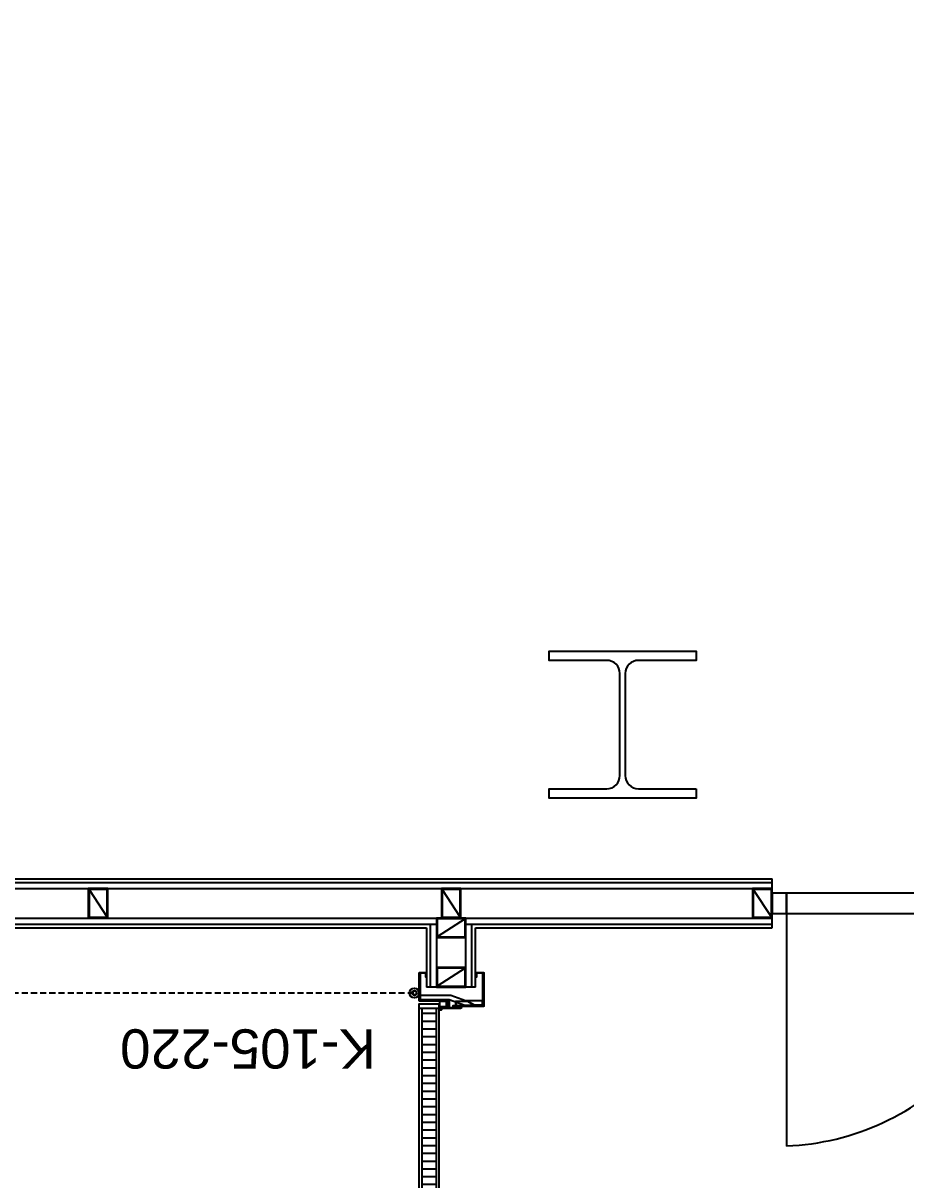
# Model space of a CAD drawing. Header units: millimetres. Extents: x -29311 to -3405, y 28913 to 42880.
# Drawn here: x -8419.9 to -8239.8, y 39796.3 to 40032.5 of the extents above; entities that cross this region are included whole.
import ezdxf

# ---------------------------------------------------------------- set-up
doc = ezdxf.new("R2010")
doc.units = ezdxf.units.MM
doc.linetypes.add('HIDDEN', pattern=[0.375, 0.25, -0.125])
for name, color, linetype in [('A-CELIK', 201, 'Continuous'), ('A-DUVAR-ALCIPAN', 9, 'Continuous'), ('A-DUVAR-ALCIPAN-CELIK', 144, 'Continuous'), ('A-KAPI-AHSAP', 245, 'Continuous'), ('A-KAPI-AKSESUAR', 206, 'Continuous'), ('A-KAPI-METAL', 84, 'Continuous'), ('A-KAPI-PROFIL', 206, 'Continuous'), ('A-SIVA-ALCIPAN', 247, 'Continuous'), ('level', 10, 'Continuous')]:
    doc.layers.add(name, color=color, linetype=linetype)
doc.layers.add('TES_ELK', color=230, linetype='Continuous', lineweight=25)
doc.styles.add('Dimension Text', font='tahoma.ttf', dxfattribs={"width": 0.8})
doc.styles.get("Standard").update_dxf_attribs({"font": 'arial.ttf'})
doc.dimstyles.new('AYG-OLCU 1 to 2', dxfattribs={"dimtxt": 4, "dimasz": 3, "dimexe": 1.5, "dimexo": 1, "dimgap": 1, "dimtad": 1, "dimdec": 0, "dimdsep": 46, "dimtxsty": 'Dimension Text', "dimblk": 'DOTSMALL', "dimcen": 0, "dimclrd": 256, "dimclre": 256, "dimclrt": 256, "dimadec": 0, "dimazin": 0, "dimtfac": 1, "dimtdec": 0, "dimtofl": 0, "dimtmove": 1, "dimatfit": 3, "dimfxl": 1, "dimarcsym": 0})

# ---------------------------------------------------------------- blocks, each defined once
blk = doc.blocks.new('A$C1989330F')
at = {"layer": 'A-KAPI-AKSESUAR'}
blk.add_lwpolyline([(27.5, 0), (-27.5, 0), (-27.5, -8), (27.5, -8)], close=True, dxfattribs=at)
blk.add_lwpolyline([(-125, -45), (-20, -45, 0.414214), (-10, -35), (-10, -8), (10, -8), (10, -32, -0.414214), (-23, -65), (-125, -65)], format="xyb", close=True, dxfattribs=at)
blk = doc.blocks.new('*U51')
at = {"ltscale": 12}
h = blk.add_hatch(dxfattribs=at)
h.set_pattern_fill('ANSI31', color=8, scale=5, angle=45)
h.set_pattern_definition([(90, (48.085, 20), (-15.875, 3e-15), [])])
h.paths.add_polyline_path([(1004.1, -130), (44, -130), (44, -160), (1004.1, -160)])
at = {"color": 8, "linetype": 'HIDDEN', "ltscale": 50}
blk.add_lwpolyline([(12.6, -176.2), (12.6, -1188.7, 0.417281), (1025, -165.6)], format="xyb", dxfattribs=at)
at = {"layer": 'A-KAPI-AHSAP'}
for points in [[(44, -165), (34, -165), (34, -148), (34, -148), (34, -125), (44, -125), (44, -165)], [(44, -125), (1004.1, -125)], [(1004.1, -165), (1004.1, -125), (1014.1, -125), (1014.1, -165), (1014.1, -165), (1014.1, -165), (1004.1, -165)], [(1004.1, -165), (44, -165)]]:
    blk.add_lwpolyline(points, dxfattribs=at)
blk.add_lwpolyline([(1004.1, -130), (44, -130), (44, -160), (1004.1, -160)], close=True, dxfattribs=at)
at = {"layer": 'A-KAPI-AKSESUAR'}
for radius in [10, 5, 4]:
    blk.add_circle((12, -175), radius, dxfattribs=at)
at = {"layer": 'A-KAPI-METAL'}
for points in [[(-29, -33.5), (39, -33.5, -0.414214), (40, -34.5), (40, -95.9), (38, -95.9), (38, -36, 0.414214), (37.5, -35.5), (-27.5, -35.5, 0.414214), (-28, -36), (-28, -47.5, 0.414214), (-27.5, -48), (-20, -48), (-20, -50), (-29, -50, -0.414214), (-30, -49), (-30, -34.5, -0.414214)], [(1077.1, -33.5), (1009.1, -33.5, 0.414214), (1008.1, -34.5), (1008.1, -95.9), (1010.1, -95.9), (1010.1, -36, -0.414214), (1010.6, -35.5), (1075.6, -35.5, -0.414214), (1076.1, -36), (1076.1, -47.5, -0.414214), (1075.6, -48), (1068.1, -48), (1068.1, -50), (1077.1, -50, 0.414214), (1078.1, -49), (1078.1, -34.5, 0.414214)], [(-30, -151, -0.414214), (-29, -150), (-20, -150), (-20, -152), (-27.5, -152, 0.414214), (-28, -152.5), (-28, -162.5, 0.414214), (-27.5, -163), (26.5, -163, 0.414214), (27, -162.5), (27, -105, -0.414214), (28.2, -104), (41, -104, -0.414154), (42, -105), (42, -119.5), (42, -94.8), (42, -80.7), (42, -94.8), (40, -94.8), (40, -80.7, -1), (44, -80.7), (44, -119.8, -0.934642), (40, -119.5), (40, -106.5, 0.414214), (39.5, -106), (29.5, -106, 0.414214), (29, -106.5), (29, -164, -0.414214), (28, -165), (-29, -165, -0.414214), (-30, -164)], [(1078.1, -151, 0.414214), (1077.1, -150), (1068.1, -150), (1068.1, -152), (1075.6, -152, -0.414214), (1076.1, -152.5), (1076.1, -162.5, -0.414214), (1075.6, -163), (1021.6, -163, -0.414214), (1021.1, -162.5), (1021.1, -104, 0.414214), (1019.8, -103), (1007.1, -103, 0.414154), (1006.1, -104), (1006.1, -119.5), (1006.1, -94.8), (1006.1, -80.7), (1006.1, -94.8), (1008.1, -94.8), (1008.1, -80.7, 1), (1004.1, -80.7), (1004.1, -119.8, 0.938583), (1008.1, -119.5), (1008.1, -105.5, -0.414214), (1008.6, -105), (1018.5, -105, -0.414214), (1019.1, -105.5), (1019.1, -164, 0.414214), (1020.1, -165), (1077.1, -165, 0.414214), (1078.1, -164)]]:
    blk.add_lwpolyline(points, format="xyb", close=True, dxfattribs=at)
at = {"layer": 'A-KAPI-PROFIL'}
for points in [[(16.5, -100.9), (27.5, -70.4), (27.5, -36.5), (37.5, -36.5), (37.5, -72.2), (25.9, -104.3), (25.9, -163), (16.5, -163)], [(1031.6, -100.9), (1020.6, -70.4), (1020.6, -43.8), (1010.6, -43.8), (1010.6, -72.2), (1022.2, -104.3), (1022.2, -163), (1031.6, -163)]]:
    blk.add_lwpolyline(points, close=True, dxfattribs=at)
for points in [[(36.5, -36.8), (37.5, -36.8), (37.5, -52.5), (29.6, -66.1), (29.6, -89.8), (36.6, -89.8), (36.6, -90.8), (28.6, -90.8), (28.6, -65.8), (36.5, -52.2), (36.5, -36.8)], [(1011.6, -36.8), (1010.6, -36.8), (1010.6, -52.5), (1018.5, -66.1), (1018.5, -89.8), (1011.5, -89.8), (1011.5, -90.8), (1019.5, -90.8), (1019.5, -65.8), (1011.6, -52.2), (1011.6, -36.8)]]:
    blk.add_lwpolyline(points, dxfattribs=at)
at = {"layer": 'A-KAPI-PROFIL', "color": 8}
for points in [[(39.7, -111.2, 0.414214), (37.7, -109.2), (31.3, -109.2, 0.414214), (29.3, -111.2), (29.3, -122, 0.414214), (31.3, -124), (45.3, -124, 0.414214), (46.3, -123), (46.3, -120, 1), (44.3, -120), (44.3, -121.5), (39.7, -121.5)], [(1018.8, -111.2, 0.414214), (1016.8, -109.2), (1010.4, -109.2, 0.414214), (1008.4, -111.2), (1008.4, -121.5), (1003.8, -121.5), (1003.8, -120, 1), (1001.8, -120), (1001.8, -123, 0.414214), (1002.8, -124), (1014.1, -124), (1016.8, -124, 0.414214), (1018.8, -122)]]:
    blk.add_lwpolyline(points, format="xyb", close=True, dxfattribs=at)
at = {"layer": 'DEFPOINTS', "linetype": 'ByBlock', "ltscale": 12}
for p, q in [((0, -50), (0, -150)), ((1048.1, -50), (1048.1, -125))]:
    blk.add_line(p, q, dxfattribs=at)
at = {"ltscale": 12, "xscale": -1, "rotation": 180}
blk.add_blockref('A$C1989330F', (916, -125), dxfattribs=at)
at = {"ltscale": 12}
blk.add_blockref('A$C1989330F', (916, -165), dxfattribs=at)
blk = doc.blocks.new('40 60')
at = {"layer": 'A-DUVAR-ALCIPAN-CELIK'}
for points in [[(82132.16, 6001.66), (82132.16, 6007.66), (82128.16, 6007.66), (82128.16, 6001.66)], [(82132.01, 6001.81), (82132.01, 6007.51), (82128.31, 6007.51), (82128.31, 6001.81)]]:
    blk.add_lwpolyline(points, close=True, dxfattribs=at)
blk.add_lwpolyline([(82128.31, 6007.51), (82132.01, 6001.81)], dxfattribs=at)
blk = doc.blocks.new('_DotSmall')
at = {"color": 0, "linetype": 'ByBlock', "const_width": 0.5}
blk.add_lwpolyline([(-0.0625, 0, 1), (0.0625, 0, 1)], format="xyb", close=True, dxfattribs=at)
blk = doc.blocks.new('*D388')
at = {"layer": 'DEFPOINTS', "color": 0, "transparency": 16777216}
for p in [(-8274.14, 40082.94), (-8483.11, 40041.32), (-8483.11, 40019.27)]:
    blk.add_point(p, dxfattribs=at)
at = {"layer": 'TES_ELK', "lineweight": -2, "transparency": 16777216}
for p, q in [((-8274.14, 40071.32), (-8274.14, 40039.82)), ((-8483.11, 40020.27), (-8483.11, 40042.82)), ((-8274.14, 40041.32), (-8483.11, 40041.32))]:
    blk.add_line(p, q, dxfattribs=at)
at = {"layer": 'TES_ELK', "lineweight": -2, "transparency": 16777216, "xscale": 3, "yscale": 3, "zscale": 3, "rotation": 180}
blk.add_blockref('_DotSmall', (-8483.11, 40041.32), dxfattribs=at)
at = {"layer": 'TES_ELK', "lineweight": -2, "transparency": 16777216, "xscale": 3, "yscale": 3, "zscale": 3}
blk.add_blockref('_DotSmall', (-8274.14, 40041.32), dxfattribs=at)
at = {"layer": 'TES_ELK', "transparency": 16777216, "insert": (-8378.63, 40046.49), "char_height": 8, "attachment_point": 5, "style": 'Dimension Text'}
blk.add_mtext('209', dxfattribs=at)

msp = doc.modelspace()

# ---------------------------------------------------------------- linework, layer by layer
at = {"layer": 'A-CELIK'}
msp.add_lwpolyline([(-8282.64, 39876.17), (-8282.64, 39874.27), (-8297.64, 39874.27), (-8312.64, 39874.27), (-8312.64, 39876.17), (-8300.89, 39876.17, 0.414214), (-8298.19, 39878.87), (-8298.19, 39889.27), (-8298.19, 39899.67, 0.414214), (-8300.89, 39902.37), (-8312.64, 39902.37), (-8312.64, 39904.27), (-8297.64, 39904.27), (-8282.64, 39904.27), (-8282.64, 39902.37), (-8294.39, 39902.37, 0.414214), (-8297.09, 39899.67), (-8297.09, 39889.27), (-8297.09, 39878.87, 0.414214), (-8294.39, 39876.17)], format="xyb", close=True, dxfattribs=at)
at = {"layer": 'A-DUVAR-ALCIPAN'}
for p, q in [((-8549.99, 39857.02), (-8267.13, 39857.02)), ((-8548.74, 39855.77), (-8267.13, 39855.77)), ((-8548.74, 39849.77), (-8335.62, 39849.77)), ((-8335.62, 39849.77), (-8335.62, 39835.68)), ((-8329.62, 39849.77), (-8267.13, 39849.77)), ((-8329.62, 39835.68), (-8329.62, 39849.77)), ((-8549.99, 39848.52), (-8335.62, 39848.52)), ((-8336.87, 39848.52), (-8336.87, 39835.68)), ((-8329.62, 39848.52), (-8267.13, 39848.52)), ((-8328.37, 39835.68), (-8328.37, 39848.52))]:
    msp.add_line(p, q, dxfattribs=at)
at = {"layer": 'A-KAPI-AHSAP'}
msp.add_line((-8264.22, 39850.7), (-8264.22, 39803.21), dxfattribs=at)
for points in [[(-8264.22, 39854.84), (-8267.13, 39854.84), (-8267.13, 39850.7), (-8264.22, 39850.7)], [(-8264.22, 39850.7), (-8162.97, 39850.7), (-8162.97, 39854.84), (-8264.22, 39854.84)]]:
    msp.add_lwpolyline(points, close=True, dxfattribs=at)
msp.add_arc((-8266.22, 39854.84), 51.63, 272.2271, 2.8179, dxfattribs=at)
at = {"layer": 'A-SIVA-ALCIPAN'}
for p, q in [((-8550.74, 39857.77), (-8267.13, 39857.77)), ((-8267.13, 39847.77), (-8267.13, 39857.77)), ((-8550.74, 39847.77), (-8337.62, 39847.77)), ((-8337.62, 39847.77), (-8337.62, 39835.68)), ((-8327.62, 39847.77), (-8267.13, 39847.77)), ((-8327.62, 39835.68), (-8327.62, 39847.77))]:
    msp.add_line(p, q, dxfattribs=at)
msp.add_lwpolyline([(-8327.62, 39835.68), (-8337.62, 39835.68)], dxfattribs=at)

# ---------------------------------------------------------------- block references
at = {"layer": 'A-DUVAR-ALCIPAN-CELIK'}
for p in [(-90534.82, 33848.11), (-90462.78, 33848.11), (-90399.29, 33848.11)]:
    msp.add_blockref('40 60', p, dxfattribs=at)
at = {"layer": 'A-DUVAR-ALCIPAN-CELIK', "rotation": 270}
for p in [(-14337.28, 121977.93), (-14337.28, 121967.84)]:
    msp.add_blockref('40 60', p, dxfattribs=at)
at = {"layer": 'A-KAPI-AHSAP', "xscale": 0.1, "yscale": 0.1, "zscale": 0.1, "rotation": 270}
msp.add_blockref('*U51', (-8322.62, 39835.68), dxfattribs=at)

# ---------------------------------------------------------------- texts
at = {"layer": 'level', "insert": (-8400.18, 39819.05), "char_height": 8, "width": 13.9869, "attachment_point": 3, "rotation": 180}
msp.add_mtext('K-105-220', dxfattribs=at)

# ---------------------------------------------------------------- dimensions: what is measured, and where the dimension line sits
at = {"layer": 'TES_ELK'}
dim = msp.add_linear_dim(base=(-8483.11, 40041.32), p1=(-8274.14, 40082.94), p2=(-8483.11, 40019.27), dimstyle='AYG-OLCU 1 to 2', override={"dimtxt": 8, "dimfxl": 30, "dimfxlon": 1}, dxfattribs=at)
dim.commit()
dim.dimension.update_dxf_attribs({"geometry": '*D388', "text_midpoint": (-8378.63, 40046.49)})

doc.saveas('drawing.dxf')
